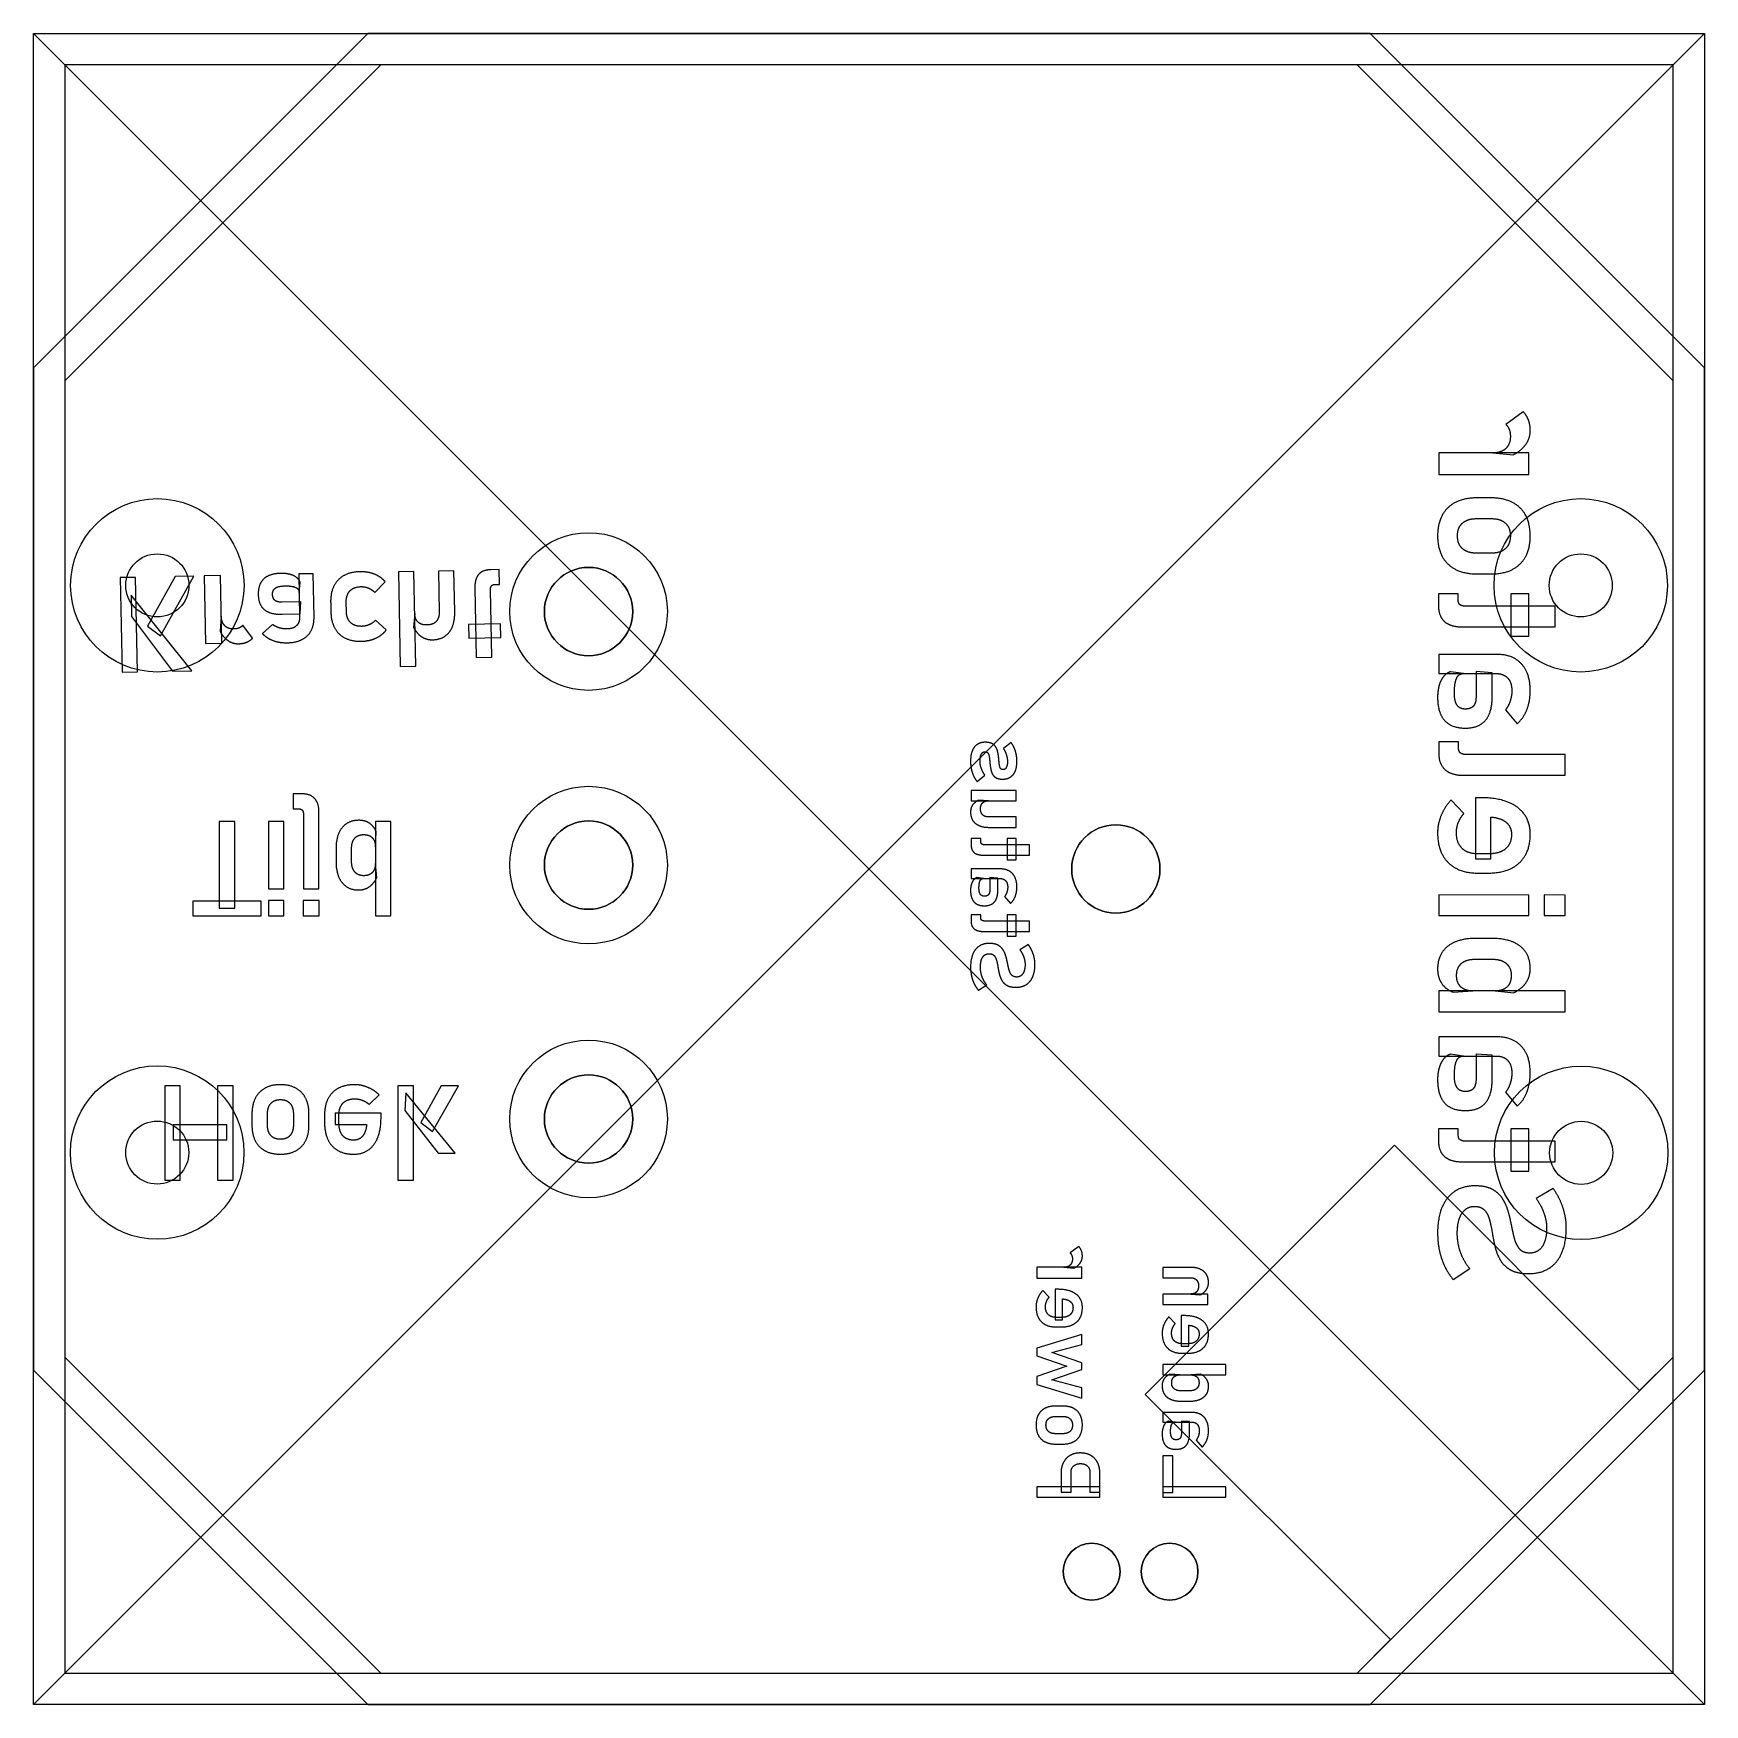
# Model space of a CAD drawing. Header units: millimetres. Extents: x -26.5 to 26.5, y -26.5 to 26.5.
import ezdxf

# ---------------------------------------------------------------- set-up
doc = ezdxf.new("R2010")
doc.units = ezdxf.units.MM
doc.header["$MEASUREMENT"] = 0
for name, color, linetype in [('stabilisator_behuizing_bovenkant v10_Sketch1', 7, 'Continuous'), ('stabilisator_behuizing_bovenkant v10_Sketch2', 7, 'Continuous'), ('stabilisator_behuizing_bovenkant v10_Sketch3', 7, 'Continuous'), ('stabilisator_behuizing_bovenkant v10_Sketch4', 7, 'Continuous'), ('stabilisator_behuizing_bovenkant v10_Sketch5', 7, 'Continuous'), ('stabilisator_behuizing_bovenkant v10_Sketch6', 7, 'Continuous')]:
    doc.layers.add(name, color=color, linetype=linetype)

msp = doc.modelspace()

# ---------------------------------------------------------------- linework, layer by layer
at = {"layer": 'stabilisator_behuizing_bovenkant v10_Sketch1'}
for p, q in [((-26.5, -26.5), (-26.5, 26.5)), ((26.5, 26.5), (-26.5, -26.5)), ((-26.5, 26.5), (26.5, 26.5)), ((-26.5, 26.5), (26.5, -26.5)), ((-15.893, 26.5), (-26.5, 15.893)), ((26.5, 15.893), (15.893, 26.5)), ((26.5, 26.5), (26.5, -26.5)), ((-26.5, -15.893), (-15.893, -26.5)), ((15.893, -26.5), (26.5, -15.893)), ((26.5, -26.5), (-26.5, -26.5))]:
    msp.add_line(p, q, dxfattribs=at)
msp.add_point((0, 0), dxfattribs=at)
msp.add_point((0, 0), dxfattribs=at)
at = {"layer": 'stabilisator_behuizing_bovenkant v10_Sketch2'}
for p, q in [((-15.893, 26.5, 0.5), (-26.5, 15.893, 0.5)), ((15.893, 26.5, 0.5), (-15.893, 26.5, 0.5)), ((26.5, 15.893, 0.5), (15.893, 26.5, 0.5)), ((-25.5, 25.5, 0.5), (25.5, -25.5, 0.5)), ((-25.5, 15.479, 0.5), (-15.479, 25.5, 0.5)), ((25.5, 25.5, 0.5), (-25.5, -25.5, 0.5)), ((25.5, 25.5, 0.5), (-25.5, 25.5, 0.5)), ((-25.5, 25.5, 0.5), (-25.5, -25.5, 0.5)), ((15.479, 25.5, 0.5), (25.5, 15.479, 0.5)), ((25.5, -25.5, 0.5), (25.5, 25.5, 0.5)), ((-26.5, 15.893, 0.5), (-26.5, -15.893, 0.5)), ((26.5, -15.893, 0.5), (26.5, 15.893, 0.5)), ((8.762, -16.661, 0.5), (16.661, -8.762, 0.5)), ((16.661, -8.762, 0.5), (24.439, -16.54, 0.5)), ((-26.5, -15.893, 0.5), (-15.893, -26.5, 0.5)), ((-15.479, -25.5, 0.5), (-25.5, -15.479, 0.5)), ((25.5, -15.479, 0.5), (15.479, -25.5, 0.5)), ((15.893, -26.5, 0.5), (26.5, -15.893, 0.5)), ((16.54, -24.439, 0.5), (8.762, -16.661, 0.5)), ((-25.5, -25.5, 0.5), (25.5, -25.5, 0.5)), ((-15.893, -26.5, 0.5), (15.893, -26.5, 0.5))]:
    msp.add_line(p, q, dxfattribs=at)
msp.add_point((0, 0, 0.5), dxfattribs=at)
msp.add_point((0, 0, 0.5), dxfattribs=at)
at = {"layer": 'stabilisator_behuizing_bovenkant v10_Sketch3'}
for p, q in [((-26.5, 15.893), (-15.893, 26.5)), ((-15.893, 26.5), (15.893, 26.5)), ((15.893, 26.5), (26.5, 15.893)), ((-26.5, -15.893), (-26.5, 15.893)), ((26.5, 15.893), (26.5, -15.893)), ((-15.893, -26.5), (-26.5, -15.893)), ((26.5, -15.893), (15.893, -26.5)), ((15.893, -26.5), (-15.893, -26.5))]:
    msp.add_line(p, q, dxfattribs=at)
at = {"layer": 'stabilisator_behuizing_bovenkant v10_Sketch3', "extrusion": (0, 0, -1)}
for centre, radius in [((8.894, 8.165), 1.4), ((8.894, 0.124), 1.4), ((-7.828, 0.002), 1.4), ((8.894, -7.927), 1.4), ((-7.063, -22.284), 0.9), ((-9.534, -22.284), 0.9)]:
    msp.add_circle(centre, radius, dxfattribs=at)
at = {"layer": 'stabilisator_behuizing_bovenkant v10_Sketch3'}
msp.add_point((0, 0), dxfattribs=at)
at = {"layer": 'stabilisator_behuizing_bovenkant v10_Sketch4'}
for p, q in [((-15.479, 25.5, 1.5), (-25.5, 15.479, 1.5)), ((15.479, 25.5, 1.5), (-15.479, 25.5, 1.5)), ((25.5, 15.479, 1.5), (15.479, 25.5, 1.5)), ((-25.5, 15.479, 1.5), (-25.5, -15.479, 1.5)), ((25.5, -15.479, 1.5), (25.5, 15.479, 1.5)), ((8.762, -16.661, 1.5), (16.661, -8.762, 1.5)), ((16.661, -8.762, 1.5), (24.439, -16.54, 1.5)), ((-25.5, -15.479, 1.5), (-15.479, -25.5, 1.5)), ((24.439, -16.54, 1.5), (25.5, -15.479, 1.5)), ((16.54, -24.439, 1.5), (8.762, -16.661, 1.5)), ((15.479, -25.5, 1.5), (16.54, -24.439, 1.5)), ((-15.479, -25.5, 1.5), (15.479, -25.5, 1.5))]:
    msp.add_line(p, q, dxfattribs=at)
for centre, radius in [((-22.57, 8.995, 1.5), 2.75), ((22.572, 8.995, 1.5), 2.75), ((-22.57, 8.995, 1.5), 1), ((-8.894, 8.165, 1.5), 1.4), ((22.572, 8.995, 1.5), 1), ((-8.894, 0.124, 1.5), 1.4), ((7.828, 0.002, 1.5), 1.4), ((-22.573, -8.994, 1.5), 2.75), ((22.586, -9.002, 1.5), 2.75), ((-8.894, -7.927, 1.5), 1.4), ((-22.573, -8.994, 1.5), 1), ((22.586, -9.002, 1.5), 1), ((7.063, -22.284, 1.5), 0.9), ((9.534, -22.284, 1.5), 0.9)]:
    msp.add_circle(centre, radius, dxfattribs=at)
msp.add_point((0, 0, 1.5), dxfattribs=at)
at = {"layer": 'stabilisator_behuizing_bovenkant v10_Sketch5'}
for p, q in [((-15.479, 25.5, 1.5), (-25.5, 15.479, 1.5)), ((15.479, 25.5, 1.5), (-15.479, 25.5, 1.5)), ((25.5, 15.479, 1.5), (15.479, 25.5, 1.5)), ((-25.5, 15.479, 1.5), (-25.5, -15.479, 1.5)), ((25.5, -15.479, 1.5), (25.5, 15.479, 1.5)), ((8.762, -16.661, 1.5), (16.661, -8.762, 1.5)), ((16.661, -8.762, 1.5), (24.439, -16.54, 1.5)), ((-25.5, -15.479, 1.5), (-15.479, -25.5, 1.5)), ((24.439, -16.54, 1.5), (25.5, -15.479, 1.5)), ((16.54, -24.439, 1.5), (8.762, -16.661, 1.5)), ((15.479, -25.5, 1.5), (16.54, -24.439, 1.5)), ((-15.479, -25.5, 1.5), (15.479, -25.5, 1.5))]:
    msp.add_line(p, q, dxfattribs=at)
for centre, radius in [((-22.57, 8.995, 1.5), 2.75), ((22.572, 8.995, 1.5), 2.75), ((-8.894, 8.165, 1.5), 2.5), ((-8.894, 8.165, 1.5), 1.4), ((-8.894, 8.165, 1.5), 1.4), ((-8.894, 0.124, 1.5), 2.5), ((-8.894, 0.124, 1.5), 1.4), ((-8.894, 0.124, 1.5), 1.4), ((7.828, 0.002, 1.5), 1.4), ((-8.894, -7.927, 1.5), 2.5), ((-22.573, -8.994, 1.5), 2.75), ((22.586, -9.002, 1.5), 2.75), ((-8.894, -7.927, 1.5), 1.4), ((-8.894, -7.927, 1.5), 1.4), ((7.063, -22.284, 1.5), 0.9), ((9.534, -22.284, 1.5), 0.9)]:
    msp.add_circle(centre, radius, dxfattribs=at)
msp.add_point((0, 0, 1.5), dxfattribs=at)
at = {"layer": 'stabilisator_behuizing_bovenkant v10_Sketch6'}
for p, q in [((-26.5, 15.893), (-15.893, 26.5)), ((-15.893, 26.5), (15.893, 26.5)), ((15.893, 26.5), (26.5, 15.893)), ((-26.5, -15.893), (-26.5, 15.893)), ((26.5, 15.893), (26.5, -15.893)), ((20.748, 14.504), (20.195, 14.102)), ((20.93, 13.197), (18.074, 13.197)), ((18.074, 13.197), (18.074, 12.512)), ((19.785, 13.197), (20.432, 13.139)), ((20.93, 12.512), (20.93, 13.197)), ((18.074, 12.512), (20.93, 12.512)), ((19.741, 11.769), (19.268, 11.769)), ((19.268, 11.112), (19.741, 11.112)), ((19.741, 10.017), (19.268, 10.017)), ((-23.258, 9.25), (-23.751, 9.24)), ((-23.751, 9.24), (-23.69, 6.24)), ((-23.197, 6.25), (-23.258, 9.25)), ((-22.004, 9.275), (-22.884, 7.697)), ((-22.469, 7.398), (-21.412, 9.288)), ((-21.412, 9.288), (-22.004, 9.275)), ((-20.568, 9.305), (-21.082, 9.294)), ((-21.082, 9.294), (-21.038, 7.153)), ((-20.525, 7.164), (-20.568, 9.305)), ((-17.629, 9.365), (-18.085, 9.356)), ((-18.085, 9.356), (-18.057, 7.998)), ((-18.073, 8.774), (-18.036, 9.082)), ((-17.601, 7.989), (-17.629, 9.365)), ((-15.671, 8.766), (-15.343, 9.107)), ((-14.434, 9.431), (-14.927, 9.421)), ((-14.927, 9.421), (-14.865, 6.421)), ((-14.372, 6.431), (-14.434, 9.431)), ((-13.165, 9.457), (-13.658, 9.447)), ((-13.658, 9.447), (-13.631, 8.149)), ((-13.138, 8.157), (-13.165, 9.457)), ((-11.725, 9.497), (-11.989, 9.491)), ((-11.887, 9.021), (-11.716, 9.024)), ((-11.716, 9.024), (-11.725, 9.497)), ((19.276, 9.359), (19.741, 9.359)), ((-23.4, 8.685), (-23.39, 8.003)), ((-21.476, 6.286), (-23.4, 8.685)), ((-12.5, 8.913), (-12.454, 6.706)), ((-11.961, 6.716), (-12.005, 8.855)), ((18.69, 8.727), (18.06, 8.727)), ((18.06, 8.727), (18.06, 8.375)), ((18.69, 8.498), (18.69, 8.727)), ((20.93, 8.727), (20.355, 8.727)), ((20.355, 8.727), (20.355, 7.384)), ((20.93, 7.384), (20.93, 8.727)), ((-23.39, 8.003), (-22.091, 6.273)), ((-20.542, 8.022), (-20.575, 7.536)), ((-18.019, 8.474), (-18.619, 8.462)), ((-18.614, 8.078), (-18.04, 8.09)), ((-18.04, 8.09), (-18.019, 8.474)), ((-17.073, 8.446), (-17.067, 8.155)), ((-16.574, 8.165), (-16.58, 8.456)), ((-14.406, 8.102), (-14.441, 7.658)), ((21.76, 8.336), (18.908, 8.336)), ((21.76, 7.679), (21.76, 8.336)), ((-22.884, 7.697), (-22.469, 7.398)), ((-19.547, 7.32), (-19.857, 7.728)), ((-18.914, 7.752), (-19.239, 7.469)), ((-15.312, 7.582), (-15.653, 7.889)), ((-11.69, 7.776), (-12.697, 7.755)), ((-12.697, 7.755), (-12.688, 7.324)), ((-11.681, 7.345), (-11.69, 7.776)), ((18.817, 7.679), (21.76, 7.679)), ((-21.038, 7.153), (-20.525, 7.164)), ((-12.688, 7.324), (-11.681, 7.345)), ((20.355, 7.384), (20.93, 7.384)), ((-14.865, 6.421), (-14.372, 6.431)), ((-12.454, 6.706), (-11.961, 6.716)), ((19.909, 6.806), (18.074, 6.806)), ((18.074, 6.806), (18.074, 6.198)), ((-23.69, 6.24), (-23.197, 6.25)), ((-22.091, 6.273), (-21.476, 6.286)), ((18.074, 6.198), (19.884, 6.198)), ((18.85, 6.198), (18.44, 6.256)), ((19.763, 6.223), (19.252, 6.262)), ((19.252, 6.262), (19.252, 5.461)), ((19.763, 5.458), (19.763, 6.223)), ((20.19, 5.049), (20.558, 4.608)), ((4.506, 4.013), (4.267, 3.817)), ((18.069, 4.028), (18.069, 3.67)), ((18.696, 4.028), (18.069, 4.028)), ((18.699, 3.833), (18.696, 4.028)), ((22.074, 3.632), (18.916, 3.632)), ((22.074, 2.974), (22.074, 3.632)), ((3.43, 2.771), (3.678, 2.971)), ((18.825, 2.974), (22.074, 2.974)), ((-18.263, 2.382), (-18.263, 1.909)), ((-17.966, 2.382), (-18.263, 2.382)), ((3.242, 2.489), (3.242, 2.162)), ((4.67, 2.489), (3.242, 2.489)), ((3.242, 2.162), (4.67, 2.162)), ((3.789, 2.162), (3.484, 2.181)), ((4.67, 2.162), (4.67, 2.489)), ((18.864, 1.756), (18.459, 2.185)), ((19.422, 2.259), (19.235, 2.259)), ((19.235, 2.259), (19.235, 0.319)), ((-18.263, 1.909), (-18.079, 1.909)), ((-17.937, 1.746), (-17.937, -0.631)), ((-17.444, -0.631), (-17.444, 1.814)), ((4.67, 1.65), (3.802, 1.65)), ((4.67, 1.321), (4.67, 1.65)), ((19.716, 0.319), (19.716, 1.648)), ((19.716, 1.648), (19.749, 1.645)), ((-20.114, 1.511), (-20.607, 1.511)), ((-20.607, 1.511), (-20.607, -1.243)), ((-20.116, -1.243), (-20.114, 1.511)), ((-18.556, 1.511), (-19.049, 1.511)), ((-19.049, 1.511), (-19.049, -0.631)), ((-18.558, -0.631), (-18.556, 1.511)), ((-15.655, 1.511), (-15.655, -1.489)), ((-15.162, 1.511), (-15.655, 1.511)), ((-15.655, 0.704), (-15.626, 1.175)), ((-15.162, -1.489), (-15.162, 1.511)), ((3.795, 1.321), (4.67, 1.321)), ((-16.903, 0.647), (-16.903, 0.238)), ((-16.41, 0.242), (-16.41, 0.647)), ((3.55, 0.964), (3.235, 0.964)), ((3.235, 0.964), (3.235, 0.788)), ((3.55, 0.85), (3.55, 0.964)), ((5.085, 0.768), (3.659, 0.768)), ((4.382, 0.964), (4.382, 0.292)), ((4.67, 0.964), (4.382, 0.964)), ((4.67, 0.292), (4.67, 0.964)), ((5.085, 0.44), (5.085, 0.768)), ((-15.612, -0.28), (-15.655, 0.176)), ((4.159, 0.004), (3.242, 0.004)), ((3.242, 0.004), (3.242, -0.3)), ((3.613, 0.44), (5.085, 0.44)), ((4.382, 0.292), (4.67, 0.292)), ((19.235, 0.319), (19.716, 0.319)), ((19.664, 0.482), (19.301, 0.482)), ((3.242, -0.3), (4.147, -0.3)), ((3.63, -0.3), (3.425, -0.272)), ((4.087, -0.288), (3.831, -0.269)), ((3.831, -0.269), (3.831, -0.669)), ((4.087, -0.67), (4.087, -0.288)), ((19.312, -0.129), (19.634, -0.129)), ((-21.44, -1.016), (-21.44, -1.489)), ((-19.282, -1.016), (-21.44, -1.016)), ((-19.282, -1.489), (-19.282, -1.016)), ((-19.049, -0.631), (-18.558, -0.631)), ((-18.556, -0.996), (-19.049, -0.996)), ((-19.049, -0.996), (-19.049, -1.489)), ((-18.558, -1.489), (-18.556, -0.996)), ((-17.941, -0.996), (-17.941, -1.489)), ((-17.44, -0.996), (-17.941, -0.996)), ((-17.937, -0.631), (-17.444, -0.631)), ((-17.44, -1.489), (-17.44, -0.996)), ((4.3, -0.875), (4.484, -1.095)), ((18.074, -0.822), (18.074, -1.48)), ((20.93, -0.825), (18.074, -0.822)), ((20.93, -1.48), (20.93, -0.825)), ((21.417, -0.822), (21.417, -1.48)), ((22.074, -0.825), (21.417, -0.822)), ((22.074, -1.48), (22.074, -0.825)), ((-21.44, -1.489), (-19.282, -1.489)), ((-20.607, -1.243), (-20.116, -1.243)), ((-19.049, -1.489), (-18.558, -1.489)), ((-17.941, -1.489), (-17.44, -1.489)), ((-15.655, -1.489), (-15.162, -1.489)), ((3.235, -1.454), (3.235, -1.631)), ((3.55, -1.454), (3.235, -1.454)), ((3.55, -1.569), (3.55, -1.454)), ((4.382, -1.454), (4.382, -2.126)), ((4.67, -1.454), (4.382, -1.454)), ((4.67, -2.126), (4.67, -1.454)), ((18.074, -1.48), (20.93, -1.48)), ((21.417, -1.48), (22.074, -1.48)), ((3.613, -1.979), (5.085, -1.979)), ((5.085, -1.65), (3.659, -1.65)), ((5.085, -1.979), (5.085, -1.65)), ((3.817, -2.36), (3.814, -2.36)), ((4.382, -2.126), (4.67, -2.126)), ((5.054, -2.399), (4.783, -2.559)), ((19.766, -2.203), (19.227, -2.203)), ((3.807, -2.686), (3.809, -2.686)), ((19.227, -2.861), (19.763, -2.861)), ((3.469, -3.846), (3.732, -3.672)), ((4.685, -3.426), (4.684, -3.426)), ((4.662, -3.752), (4.663, -3.752)), ((18.074, -3.868), (18.074, -4.525)), ((22.074, -3.868), (18.074, -3.868)), ((18.522, -3.906), (19.147, -3.868)), ((19.857, -3.868), (20.448, -3.925)), ((22.074, -4.525), (22.074, -3.868)), ((18.074, -4.525), (22.074, -4.525)), ((19.909, -5.323), (18.074, -5.323)), ((18.074, -5.323), (18.074, -5.931)), ((18.074, -5.931), (19.884, -5.931)), ((18.85, -5.931), (18.44, -5.873)), ((19.252, -5.868), (19.252, -6.668)), ((19.763, -5.906), (19.252, -5.868)), ((19.763, -6.671), (19.763, -5.906)), ((-21.841, -6.872), (-22.335, -6.872)), ((-22.335, -6.872), (-22.335, -9.872)), ((-21.841, -9.872), (-21.841, -6.872)), ((-20.661, -6.872), (-20.661, -9.872)), ((-20.168, -6.872), (-20.661, -6.872)), ((-20.168, -9.872), (-20.168, -6.872)), ((-14.94, -6.872), (-14.94, -9.872)), ((-14.447, -6.872), (-14.94, -6.872)), ((-14.447, -9.872), (-14.447, -6.872)), ((-13.57, -6.872), (-14.214, -8.044)), ((-13.846, -8.325), (-13.015, -6.872)), ((-13.015, -6.872), (-13.57, -6.872)), ((-15.854, -7.464), (-15.532, -7.161)), ((-14.692, -7.103), (-14.717, -7.664)), ((-13.12, -9.014), (-14.692, -7.103)), ((20.19, -7.081), (20.558, -7.521)), ((-19.57, -7.774), (-19.57, -8.123)), ((-19.077, -8.123), (-19.077, -7.768)), ((-18.255, -7.768), (-18.255, -8.123)), ((-17.762, -8.123), (-17.762, -7.768)), ((-17.267, -7.801), (-17.267, -8.042)), ((-16.931, -7.743), (-16.931, -8.104)), ((-15.476, -7.743), (-16.931, -7.743)), ((-16.809, -8.065), (-16.809, -7.792)), ((-15.476, -7.883), (-15.476, -7.743)), ((-14.717, -7.664), (-13.667, -9.014)), ((-22.073, -8.118), (-22.073, -8.591)), ((-20.366, -8.118), (-22.073, -8.118)), ((-20.366, -8.591), (-20.366, -8.118)), ((-16.931, -8.104), (-15.934, -8.104)), ((-15.934, -8.104), (-15.936, -8.129)), ((-14.214, -8.044), (-13.846, -8.325)), ((18.69, -8.239), (18.06, -8.239)), ((18.06, -8.239), (18.06, -8.591)), ((18.69, -8.467), (18.69, -8.239)), ((20.93, -8.239), (20.355, -8.239)), ((20.355, -8.239), (20.355, -9.581)), ((20.93, -9.581), (20.93, -8.239)), ((-22.073, -8.591), (-20.366, -8.591)), ((21.76, -8.63), (18.908, -8.63)), ((21.76, -9.287), (21.76, -8.63)), ((-13.667, -9.014), (-13.12, -9.014)), ((18.817, -9.287), (21.76, -9.287)), ((-22.335, -9.872), (-21.841, -9.872)), ((-20.661, -9.872), (-20.168, -9.872)), ((-14.94, -9.872), (-14.447, -9.872)), ((19.224, -10.049), (19.219, -10.049)), ((20.355, -9.581), (20.93, -9.581)), ((21.697, -10.129), (21.155, -10.448)), ((19.205, -10.701), (19.208, -10.701)), ((6.656, -11.977), (6.379, -12.178)), ((20.96, -12.181), (20.957, -12.181)), ((5.319, -12.63), (5.319, -12.973)), ((6.746, -12.63), (5.319, -12.63)), ((6.174, -12.63), (6.497, -12.659)), ((6.746, -12.973), (6.746, -12.63)), ((10.185, -12.633), (9.319, -12.633)), ((9.319, -12.633), (9.319, -12.962)), ((18.528, -13.023), (19.053, -12.674)), ((5.319, -12.973), (6.746, -12.973)), ((9.319, -12.962), (10.184, -12.962)), ((20.913, -12.833), (20.916, -12.833)), ((5.713, -13.582), (5.511, -13.367)), ((5.899, -13.33), (5.899, -14.3)), ((5.993, -13.33), (5.899, -13.33)), ((6.14, -13.636), (6.156, -13.637)), ((6.14, -14.3), (6.14, -13.636)), ((10.746, -13.479), (9.319, -13.479)), ((9.319, -13.479), (9.319, -13.808)), ((10.202, -13.479), (10.497, -13.508)), ((10.746, -13.808), (10.746, -13.479)), ((5.899, -14.3), (6.14, -14.3)), ((6.114, -14.219), (5.932, -14.219)), ((9.319, -13.808), (10.746, -13.808)), ((9.713, -14.417), (9.511, -14.202)), ((9.993, -14.165), (9.899, -14.165)), ((9.899, -14.165), (9.899, -15.135)), ((6.746, -14.758), (5.319, -15.198)), ((5.938, -14.524), (6.098, -14.524)), ((6.746, -15.085), (6.746, -14.758)), ((10.14, -15.135), (10.14, -14.471)), ((10.14, -14.471), (10.156, -14.472)), ((5.319, -15.198), (5.319, -15.444)), ((5.796, -15.338), (6.746, -15.085)), ((6.746, -15.667), (5.796, -15.338)), ((9.899, -15.135), (10.14, -15.135)), ((10.114, -15.054), (9.932, -15.054)), ((9.938, -15.359), (10.098, -15.359)), ((-15.893, -26.5), (-26.5, -15.893)), ((5.319, -15.444), (6.277, -15.772)), ((6.277, -15.772), (5.319, -16.099)), ((5.796, -16.205), (6.746, -15.876)), ((6.746, -15.876), (6.746, -15.667)), ((11.319, -15.717), (9.319, -15.717)), ((9.319, -15.717), (9.319, -16.045)), ((11.319, -16.045), (11.319, -15.717)), ((26.5, -15.893), (15.893, -26.5)), ((5.319, -16.099), (5.319, -16.345)), ((5.319, -16.345), (6.746, -16.786)), ((6.746, -16.458), (5.796, -16.205)), ((9.319, -16.045), (11.319, -16.045)), ((9.856, -16.045), (9.543, -16.026)), ((10.512, -16.017), (10.209, -16.045)), ((6.746, -16.786), (6.746, -16.458)), ((10.164, -16.549), (9.895, -16.549)), ((9.895, -16.878), (10.167, -16.878)), ((6.152, -17.033), (5.916, -17.033)), ((5.916, -17.362), (6.152, -17.362)), ((9.319, -17.235), (9.319, -17.539)), ((10.236, -17.235), (9.319, -17.235)), ((6.152, -17.909), (5.916, -17.909)), ((9.319, -17.539), (10.224, -17.539)), ((9.706, -17.539), (9.501, -17.51)), ((9.907, -17.508), (9.907, -17.908)), ((10.163, -17.527), (9.907, -17.508)), ((10.163, -17.909), (10.163, -17.527)), ((5.92, -18.238), (6.152, -18.238)), ((10.376, -18.114), (10.561, -18.334)), ((9.319, -18.611), (9.319, -19.769)), ((9.634, -18.611), (9.319, -18.611)), ((9.634, -19.769), (9.634, -18.611)), ((7.319, -19.594), (5.319, -19.594)), ((5.319, -19.594), (5.319, -19.923)), ((6.094, -19.135), (6.094, -19.765)), ((6.409, -19.765), (6.409, -19.125)), ((7.004, -19.125), (7.004, -19.765)), ((7.319, -19.765), (7.319, -19.135)), ((7.319, -19.923), (7.319, -19.594)), ((9.319, -19.594), (9.319, -19.923)), ((11.319, -19.594), (9.319, -19.594)), ((11.319, -19.923), (11.319, -19.594)), ((5.319, -19.923), (7.319, -19.923)), ((6.094, -19.765), (6.409, -19.765)), ((7.004, -19.765), (7.319, -19.765)), ((9.319, -19.769), (9.634, -19.769)), ((9.319, -19.923), (11.319, -19.923)), ((15.893, -26.5), (-15.893, -26.5))]:
    msp.add_line(p, q, dxfattribs=at)
at = {"layer": 'stabilisator_behuizing_bovenkant v10_Sketch6', "extrusion": (0, 0, -1)}
for centre, radius in [((8.894, 8.165), 1.4), ((8.894, 0.124), 1.4), ((-7.828, 0.002), 1.4), ((8.894, -7.927), 1.4), ((-7.063, -22.284), 0.9), ((-9.534, -22.284), 0.9)]:
    msp.add_circle(centre, radius, dxfattribs=at)
at = {"layer": 'stabilisator_behuizing_bovenkant v10_Sketch6'}
for points in [[(20.915, 14.237), (20.858, 14.388), (20.748, 14.504)], [(20.195, 14.102), (20.267, 14.036), (20.304, 13.94)], [(20.304, 13.94), (20.341, 13.844), (20.341, 13.717)], [(20.828, 13.461), (20.971, 13.659), (20.971, 13.901)], [(20.971, 13.901), (20.971, 14.086), (20.915, 14.237)], [(20.194, 13.333), (20.047, 13.197), (19.785, 13.197)], [(20.341, 13.717), (20.341, 13.469), (20.194, 13.333)], [(20.432, 13.139), (20.685, 13.263), (20.828, 13.461)], [(19.268, 11.769), (18.679, 11.769), (18.356, 11.453)], [(20.649, 11.453), (20.327, 11.769), (19.741, 11.769)], [(18.356, 11.453), (18.033, 11.137), (18.033, 10.564)], [(20.971, 10.564), (20.971, 11.137), (20.649, 11.453)], [(18.663, 10.564), (18.663, 10.826), (18.821, 10.969)], [(18.821, 10.969), (18.979, 11.112), (19.268, 11.112)], [(19.741, 11.112), (20.027, 11.112), (20.184, 10.969)], [(20.184, 10.969), (20.341, 10.826), (20.341, 10.564)], [(18.033, 10.564), (18.033, 9.992), (18.359, 9.676)], [(18.821, 10.16), (18.663, 10.303), (18.663, 10.564)], [(19.268, 10.017), (18.979, 10.017), (18.821, 10.16)], [(20.184, 10.16), (20.027, 10.017), (19.741, 10.017)], [(20.341, 10.564), (20.341, 10.303), (20.184, 10.16)], [(20.649, 9.676), (20.971, 9.992), (20.971, 10.564)], [(18.359, 9.676), (18.685, 9.359), (19.276, 9.359)], [(19.741, 9.359), (20.327, 9.359), (20.649, 9.676)], [(-19.195, 9.201), (-19.376, 9.034), (-19.369, 8.698)], [(-18.646, 9.375), (-19.014, 9.368), (-19.195, 9.201)], [(-18.38, 9.348), (-18.504, 9.378), (-18.646, 9.375)], [(-18.164, 9.251), (-18.255, 9.317), (-18.38, 9.348)], [(-18.036, 9.082), (-18.073, 9.185), (-18.164, 9.251)], [(-16.839, 9.162), (-17.083, 8.906), (-17.073, 8.446)], [(-16.146, 9.427), (-16.596, 9.417), (-16.839, 9.162)], [(-15.679, 9.348), (-15.888, 9.432), (-16.146, 9.427)], [(-15.343, 9.107), (-15.47, 9.265), (-15.679, 9.348)], [(-12.384, 9.337), (-12.505, 9.188), (-12.5, 8.913)], [(-11.989, 9.491), (-12.264, 9.486), (-12.384, 9.337)], [(-11.977, 8.975), (-11.947, 9.019), (-11.887, 9.021)], [(-19.369, 8.698), (-19.363, 8.378), (-19.174, 8.224)], [(-18.916, 8.707), (-18.92, 8.841), (-18.827, 8.908)], [(-18.84, 8.519), (-18.915, 8.579), (-18.916, 8.707)], [(-18.619, 8.462), (-18.766, 8.459), (-18.84, 8.519)], [(-18.827, 8.908), (-18.733, 8.975), (-18.541, 8.977)], [(-18.541, 8.977), (-18.308, 8.984), (-18.192, 8.935)], [(-18.192, 8.935), (-18.075, 8.885), (-18.073, 8.774)], [(-16.58, 8.456), (-16.585, 8.691), (-16.462, 8.821)], [(-16.462, 8.821), (-16.339, 8.95), (-16.11, 8.955)], [(-16.11, 8.955), (-15.986, 8.957), (-15.871, 8.908)], [(-15.871, 8.908), (-15.755, 8.859), (-15.671, 8.766)], [(-12.005, 8.855), (-12.007, 8.932), (-11.977, 8.975)], [(18.748, 8.377), (18.69, 8.419), (18.69, 8.498)], [(-20.434, 7.718), (-20.538, 7.826), (-20.542, 8.022)], [(-19.174, 8.224), (-18.985, 8.07), (-18.614, 8.078)], [(-18.057, 7.998), (-18.053, 7.819), (-18.156, 7.718)], [(-17.816, 7.397), (-17.593, 7.61), (-17.601, 7.989)], [(-17.067, 8.155), (-17.058, 7.699), (-16.804, 7.457)], [(-16.441, 7.814), (-16.57, 7.936), (-16.574, 8.165)], [(-14.303, 7.83), (-14.403, 7.925), (-14.406, 8.102)], [(-13.631, 8.149), (-13.627, 7.955), (-13.727, 7.849)], [(-13.314, 7.509), (-13.13, 7.74), (-13.138, 8.157)], [(18.06, 8.375), (18.06, 8.009), (18.256, 7.844)], [(18.908, 8.336), (18.806, 8.336), (18.748, 8.377)], [(-20.575, 7.536), (-20.479, 7.348), (-20.328, 7.244)], [(-20.144, 7.613), (-20.329, 7.609), (-20.434, 7.718)], [(-19.977, 7.644), (-20.049, 7.615), (-20.144, 7.613)], [(-19.857, 7.728), (-19.906, 7.674), (-19.977, 7.644)], [(-19.239, 7.469), (-19.11, 7.325), (-18.904, 7.247)], [(-18.699, 7.646), (-18.82, 7.682), (-18.914, 7.752)], [(-18.456, 7.613), (-18.577, 7.61), (-18.699, 7.646)], [(-18.156, 7.718), (-18.26, 7.617), (-18.456, 7.613)], [(-16.804, 7.457), (-16.551, 7.214), (-16.101, 7.223)], [(-16.084, 7.696), (-16.313, 7.692), (-16.441, 7.814)], [(-15.847, 7.749), (-15.96, 7.699), (-16.084, 7.696)], [(-15.653, 7.889), (-15.733, 7.798), (-15.847, 7.749)], [(-15.638, 7.322), (-15.432, 7.415), (-15.312, 7.582)], [(-14.441, 7.658), (-14.34, 7.468), (-14.191, 7.367)], [(-14.019, 7.739), (-14.203, 7.735), (-14.303, 7.83)], [(-13.727, 7.849), (-13.827, 7.743), (-14.019, 7.739)], [(-13.84, 7.27), (-13.498, 7.277), (-13.314, 7.509)], [(18.256, 7.844), (18.451, 7.679), (18.817, 7.679)], [(-20.328, 7.244), (-20.177, 7.14), (-19.996, 7.144)], [(-19.996, 7.144), (-19.858, 7.146), (-19.745, 7.191)], [(-19.745, 7.191), (-19.632, 7.236), (-19.547, 7.32)], [(-18.904, 7.247), (-18.698, 7.17), (-18.449, 7.175)], [(-18.449, 7.175), (-18.038, 7.184), (-17.816, 7.397)], [(-16.101, 7.223), (-15.843, 7.229), (-15.638, 7.322)], [(-14.191, 7.367), (-14.042, 7.266), (-13.84, 7.27)], [(20.693, 6.504), (20.415, 6.806), (19.909, 6.806)], [(20.971, 5.654), (20.971, 6.201), (20.693, 6.504)], [(18.212, 6.09), (18.121, 5.97), (18.077, 5.805)], [(18.44, 6.256), (18.302, 6.209), (18.212, 6.09)], [(18.567, 5.579), (18.564, 5.89), (18.633, 6.044)], [(18.633, 6.044), (18.701, 6.198), (18.85, 6.198)], [(19.884, 6.198), (20.124, 6.198), (20.256, 6.058)], [(20.256, 6.058), (20.388, 5.918), (20.388, 5.656)], [(18.077, 5.805), (18.033, 5.64), (18.033, 5.45)], [(18.033, 5.45), (18.033, 4.96), (18.25, 4.714)], [(18.65, 5.197), (18.564, 5.324), (18.567, 5.579)], [(19.252, 5.461), (19.252, 5.266), (19.169, 5.168)], [(19.553, 4.716), (19.763, 4.963), (19.763, 5.458)], [(20.337, 5.333), (20.286, 5.172), (20.19, 5.049)], [(20.388, 5.656), (20.388, 5.494), (20.337, 5.333)], [(20.862, 5.049), (20.971, 5.321), (20.971, 5.654)], [(18.916, 5.073), (18.737, 5.071), (18.65, 5.197)], [(19.169, 5.168), (19.086, 5.071), (18.916, 5.073)], [(20.558, 4.608), (20.754, 4.776), (20.862, 5.049)], [(18.25, 4.714), (18.467, 4.468), (18.916, 4.468)], [(18.916, 4.468), (19.342, 4.468), (19.553, 4.716)], [(3.34, 3.864), (3.221, 3.709), (3.221, 3.413)], [(3.686, 4.019), (3.459, 4.019), (3.34, 3.864)], [(3.562, 3.641), (3.602, 3.719), (3.681, 3.719)], [(3.681, 3.719), (3.752, 3.719), (3.78, 3.666)], [(3.913, 3.971), (3.831, 4.019), (3.686, 4.019)], [(4.037, 3.844), (3.996, 3.922), (3.913, 3.971)], [(4.093, 3.671), (4.078, 3.766), (4.037, 3.844)], [(4.267, 3.817), (4.327, 3.716), (4.359, 3.614)], [(4.644, 3.736), (4.597, 3.888), (4.506, 4.013)], [(4.69, 3.419), (4.69, 3.584), (4.644, 3.736)], [(18.754, 3.684), (18.696, 3.736), (18.699, 3.833)], [(3.221, 3.413), (3.221, 3.222), (3.275, 3.058)], [(3.521, 3.413), (3.521, 3.563), (3.562, 3.641)], [(3.561, 3.194), (3.521, 3.308), (3.521, 3.413)], [(3.678, 2.971), (3.601, 3.081), (3.561, 3.194)], [(3.78, 3.666), (3.809, 3.613), (3.818, 3.528)], [(3.818, 3.528), (3.827, 3.442), (3.836, 3.345)], [(3.836, 3.345), (3.846, 3.255), (3.862, 3.168)], [(4.117, 3.485), (4.109, 3.577), (4.093, 3.671)], [(4.133, 3.321), (4.125, 3.397), (4.117, 3.485)], [(4.166, 3.198), (4.142, 3.244), (4.133, 3.321)], [(4.243, 3.151), (4.191, 3.151), (4.166, 3.198)], [(4.353, 3.218), (4.316, 3.151), (4.243, 3.151)], [(4.391, 3.415), (4.391, 3.286), (4.353, 3.218)], [(4.359, 3.614), (4.391, 3.511), (4.391, 3.415)], [(4.575, 2.995), (4.69, 3.141), (4.69, 3.419)], [(18.069, 3.67), (18.069, 3.34), (18.265, 3.157)], [(18.916, 3.632), (18.811, 3.632), (18.754, 3.684)], [(3.275, 3.058), (3.329, 2.894), (3.43, 2.771)], [(3.862, 3.168), (3.877, 3.081), (3.916, 3.008)], [(3.916, 3.008), (3.954, 2.936), (4.031, 2.893)], [(4.031, 2.893), (4.107, 2.85), (4.238, 2.85)], [(4.238, 2.85), (4.459, 2.85), (4.575, 2.995)], [(18.265, 3.157), (18.462, 2.974), (18.825, 2.974)], [(-17.58, 2.233), (-17.716, 2.382), (-17.966, 2.382)], [(-17.444, 1.814), (-17.444, 2.085), (-17.58, 2.233)], [(3.484, 2.181), (3.384, 2.144), (3.302, 2.051)], [(3.602, 2.096), (3.668, 2.162), (3.789, 2.162)], [(18.459, 2.185), (18.256, 1.967), (18.144, 1.696)], [(20.565, 1.956), (20.159, 2.259), (19.422, 2.259)], [(-18.079, 1.909), (-18.009, 1.909), (-17.973, 1.866)], [(-17.973, 1.866), (-17.937, 1.823), (-17.937, 1.746)], [(3.302, 2.051), (3.221, 1.958), (3.221, 1.808)], [(3.221, 1.808), (3.221, 1.576), (3.372, 1.449)], [(3.536, 1.907), (3.536, 2.03), (3.602, 2.096)], [(3.606, 1.717), (3.536, 1.785), (3.536, 1.907)], [(3.802, 1.65), (3.675, 1.65), (3.606, 1.717)], [(18.144, 1.696), (18.033, 1.425), (18.033, 1.15)], [(18.69, 1.471), (18.751, 1.629), (18.864, 1.756)], [(19.749, 1.645), (20.044, 1.618), (20.21, 1.478)], [(20.971, 1.101), (20.971, 1.654), (20.565, 1.956)], [(-16.712, 1.31), (-16.903, 1.076), (-16.903, 0.647)], [(-16.173, 1.544), (-16.521, 1.544), (-16.712, 1.31)], [(-16.31, 0.977), (-16.21, 1.092), (-16.024, 1.09)], [(-15.825, 1.439), (-15.964, 1.544), (-16.173, 1.544)], [(-16.024, 1.09), (-15.905, 1.092), (-15.823, 1.046)], [(-15.626, 1.175), (-15.686, 1.334), (-15.825, 1.439)], [(3.372, 1.449), (3.523, 1.321), (3.795, 1.321)], [(18.033, 1.15), (18.033, 0.542), (18.367, 0.207)], [(18.63, 1.15), (18.63, 1.313), (18.69, 1.471)], [(18.804, 0.658), (18.63, 0.834), (18.63, 1.15)], [(20.377, 1.101), (20.377, 0.806), (20.191, 0.644)], [(20.21, 1.478), (20.377, 1.337), (20.377, 1.101)], [(20.622, 0.193), (20.971, 0.515), (20.971, 1.101)], [(-16.41, 0.647), (-16.41, 0.861), (-16.31, 0.977)], [(-15.823, 1.046), (-15.742, 0.999), (-15.698, 0.913)], [(-15.698, 0.913), (-15.655, 0.826), (-15.655, 0.704)], [(3.235, 0.788), (3.235, 0.605), (3.333, 0.522)], [(3.579, 0.789), (3.55, 0.81), (3.55, 0.85)], [(3.659, 0.768), (3.608, 0.768), (3.579, 0.789)], [(19.301, 0.482), (18.979, 0.482), (18.804, 0.658)], [(20.191, 0.644), (20.005, 0.482), (19.664, 0.482)], [(-16.903, 0.238), (-16.903, -0.193), (-16.714, -0.429)], [(-16.31, -0.092), (-16.41, 0.028), (-16.41, 0.242)], [(-15.655, 0.176), (-15.655, 0.052), (-15.698, -0.034)], [(3.333, 0.522), (3.43, 0.44), (3.613, 0.44)], [(4.551, -0.148), (4.413, 0.004), (4.159, 0.004)], [(18.367, 0.207), (18.701, -0.129), (19.312, -0.129)], [(19.634, -0.129), (20.272, -0.129), (20.622, 0.193)], [(-16.714, -0.429), (-16.526, -0.666), (-16.183, -0.666)], [(-16.024, -0.212), (-16.21, -0.212), (-16.31, -0.092)], [(-15.823, -0.166), (-15.905, -0.212), (-16.024, -0.212)], [(-15.852, -0.565), (-15.702, -0.463), (-15.612, -0.28)], [(-15.698, -0.034), (-15.742, -0.121), (-15.823, -0.166)], [(3.243, -0.497), (3.221, -0.58), (3.221, -0.675)], [(3.311, -0.355), (3.265, -0.415), (3.243, -0.497)], [(3.425, -0.272), (3.356, -0.295), (3.311, -0.355)], [(3.488, -0.61), (3.487, -0.454), (3.521, -0.377)], [(3.521, -0.377), (3.556, -0.3), (3.63, -0.3)], [(4.147, -0.3), (4.267, -0.3), (4.333, -0.371)], [(4.333, -0.371), (4.399, -0.441), (4.399, -0.571)], [(4.69, -0.573), (4.69, -0.299), (4.551, -0.148)], [(-16.183, -0.666), (-16.001, -0.666), (-15.852, -0.565)], [(3.221, -0.675), (3.221, -0.919), (3.33, -1.042)], [(3.33, -1.042), (3.439, -1.166), (3.663, -1.166)], [(3.53, -0.801), (3.487, -0.738), (3.488, -0.61)], [(3.663, -0.863), (3.573, -0.864), (3.53, -0.801)], [(3.789, -0.816), (3.748, -0.864), (3.663, -0.863)], [(3.663, -1.166), (3.876, -1.166), (3.981, -1.042)], [(3.831, -0.669), (3.831, -0.767), (3.789, -0.816)], [(3.981, -1.042), (4.087, -0.918), (4.087, -0.67)], [(4.373, -0.733), (4.348, -0.813), (4.3, -0.875)], [(4.399, -0.571), (4.399, -0.653), (4.373, -0.733)], [(4.484, -1.095), (4.582, -1.012), (4.636, -0.875)], [(4.636, -0.875), (4.69, -0.739), (4.69, -0.573)], [(3.579, -1.629), (3.55, -1.609), (3.55, -1.569)], [(3.235, -1.631), (3.235, -1.813), (3.333, -1.896)], [(3.333, -1.896), (3.43, -1.979), (3.613, -1.979)], [(3.659, -1.65), (3.608, -1.65), (3.579, -1.629)], [(3.377, -2.556), (3.221, -2.752), (3.221, -3.108)], [(3.814, -2.36), (3.532, -2.36), (3.377, -2.556)], [(4.087, -2.415), (3.983, -2.36), (3.817, -2.36)], [(4.251, -2.562), (4.191, -2.47), (4.087, -2.415)], [(4.342, -2.767), (4.311, -2.655), (4.251, -2.562)], [(4.783, -2.559), (4.866, -2.673), (4.908, -2.793)], [(5.21, -2.705), (5.157, -2.544), (5.054, -2.399)], [(18.346, -2.458), (18.033, -2.712), (18.033, -3.177)], [(19.227, -2.203), (18.66, -2.203), (18.346, -2.458)], [(20.657, -2.454), (20.344, -2.203), (19.766, -2.203)], [(20.971, -3.163), (20.971, -2.704), (20.657, -2.454)], [(3.221, -3.108), (3.221, -3.252), (3.25, -3.385)], [(3.534, -3.108), (3.534, -2.907), (3.606, -2.796)], [(3.584, -3.412), (3.534, -3.267), (3.534, -3.108)], [(3.606, -2.796), (3.678, -2.686), (3.807, -2.686)], [(3.809, -2.686), (3.909, -2.686), (3.963, -2.741)], [(3.963, -2.741), (4.016, -2.797), (4.042, -2.888)], [(4.042, -2.888), (4.067, -2.979), (4.085, -3.086)], [(4.085, -3.086), (4.103, -3.2), (4.13, -3.318)], [(4.396, -2.992), (4.374, -2.879), (4.342, -2.767)], [(4.444, -3.204), (4.418, -3.105), (4.396, -2.992)], [(4.95, -3.028), (4.95, -3.216), (4.881, -3.321)], [(4.908, -2.793), (4.95, -2.913), (4.95, -3.028)], [(5.106, -3.562), (5.263, -3.373), (5.263, -3.028)], [(5.263, -3.028), (5.263, -2.866), (5.21, -2.705)], [(18.033, -3.177), (18.033, -3.436), (18.161, -3.625)], [(18.635, -3.375), (18.635, -3.128), (18.789, -2.994)], [(18.789, -2.994), (18.943, -2.861), (19.227, -2.861)], [(19.763, -2.861), (20.052, -2.861), (20.21, -2.994)], [(20.21, -2.994), (20.368, -3.128), (20.368, -3.375)], [(20.835, -3.606), (20.971, -3.408), (20.971, -3.163)], [(3.25, -3.385), (3.278, -3.518), (3.333, -3.633)], [(3.333, -3.633), (3.389, -3.749), (3.469, -3.846)], [(3.732, -3.672), (3.635, -3.556), (3.584, -3.412)], [(4.13, -3.318), (4.157, -3.435), (4.214, -3.534)], [(4.214, -3.534), (4.271, -3.632), (4.377, -3.692)], [(4.377, -3.692), (4.484, -3.752), (4.662, -3.752)], [(4.525, -3.364), (4.47, -3.303), (4.444, -3.204)], [(4.684, -3.426), (4.579, -3.426), (4.525, -3.364)], [(4.663, -3.752), (4.949, -3.752), (5.106, -3.562)], [(4.881, -3.321), (4.811, -3.426), (4.685, -3.426)], [(18.161, -3.625), (18.289, -3.815), (18.522, -3.906)], [(18.696, -3.643), (18.635, -3.535), (18.635, -3.375)], [(18.869, -3.81), (18.756, -3.752), (18.696, -3.643)], [(20.309, -3.643), (20.25, -3.752), (20.136, -3.81)], [(20.368, -3.375), (20.368, -3.535), (20.309, -3.643)], [(20.448, -3.925), (20.699, -3.804), (20.835, -3.606)], [(19.147, -3.868), (18.982, -3.868), (18.869, -3.81)], [(20.136, -3.81), (20.022, -3.868), (19.857, -3.868)], [(20.693, -5.625), (20.415, -5.323), (19.909, -5.323)], [(20.971, -6.476), (20.971, -5.928), (20.693, -5.625)], [(18.077, -6.324), (18.033, -6.489), (18.033, -6.679)], [(18.212, -6.04), (18.121, -6.159), (18.077, -6.324)], [(18.44, -5.873), (18.302, -5.92), (18.212, -6.04)], [(18.567, -6.55), (18.564, -6.239), (18.633, -6.085)], [(18.633, -6.085), (18.701, -5.931), (18.85, -5.931)], [(19.884, -5.931), (20.124, -5.931), (20.256, -6.071)], [(20.256, -6.071), (20.388, -6.211), (20.388, -6.473)], [(-18.666, -6.841), (-19.095, -6.841), (-19.333, -7.086)], [(-18, -7.084), (-18.237, -6.841), (-18.666, -6.841)], [(-16.308, -6.841), (-16.764, -6.841), (-17.015, -7.092)], [(-15.898, -6.925), (-16.101, -6.841), (-16.308, -6.841)], [(18.033, -6.679), (18.033, -7.169), (18.25, -7.415)], [(18.65, -6.932), (18.564, -6.806), (18.567, -6.55)], [(19.252, -6.668), (19.252, -6.863), (19.169, -6.961)], [(19.553, -7.414), (19.763, -7.166), (19.763, -6.671)], [(20.337, -6.796), (20.286, -6.957), (20.19, -7.081)], [(20.388, -6.473), (20.388, -6.635), (20.337, -6.796)], [(20.862, -7.081), (20.971, -6.808), (20.971, -6.476)], [(-19.333, -7.086), (-19.57, -7.33), (-19.57, -7.774)], [(-18.969, -7.432), (-18.862, -7.314), (-18.666, -7.314)], [(-18.666, -7.314), (-18.47, -7.314), (-18.363, -7.432)], [(-17.762, -7.768), (-17.762, -7.326), (-18, -7.084)], [(-17.015, -7.092), (-17.267, -7.343), (-17.267, -7.801)], [(-16.809, -7.792), (-16.809, -7.551), (-16.677, -7.42)], [(-16.677, -7.42), (-16.545, -7.289), (-16.308, -7.289)], [(-16.308, -7.289), (-16.186, -7.289), (-16.067, -7.334)], [(-16.067, -7.334), (-15.949, -7.38), (-15.854, -7.464)], [(-15.532, -7.161), (-15.695, -7.008), (-15.898, -6.925)], [(18.25, -7.415), (18.467, -7.661), (18.916, -7.661)], [(18.916, -7.056), (18.737, -7.059), (18.65, -6.932)], [(19.169, -6.961), (19.086, -7.059), (18.916, -7.056)], [(18.916, -7.661), (19.342, -7.661), (19.553, -7.414)], [(20.558, -7.521), (20.754, -7.353), (20.862, -7.081)], [(-19.077, -7.768), (-19.077, -7.551), (-18.969, -7.432)], [(-18.363, -7.432), (-18.255, -7.551), (-18.255, -7.768)], [(-15.703, -8.74), (-15.476, -8.436), (-15.476, -7.883)], [(-19.57, -8.123), (-19.57, -8.562), (-19.333, -8.803)], [(-18.969, -8.455), (-19.077, -8.337), (-19.077, -8.123)], [(-18.666, -8.572), (-18.862, -8.572), (-18.969, -8.455)], [(-18.363, -8.455), (-18.47, -8.572), (-18.666, -8.572)], [(-18.255, -8.123), (-18.255, -8.337), (-18.363, -8.455)], [(-18, -8.803), (-17.762, -8.562), (-17.762, -8.123)], [(-17.267, -8.042), (-17.267, -8.521), (-17.026, -8.783)], [(-16.687, -8.46), (-16.809, -8.321), (-16.809, -8.065)], [(-16.345, -8.599), (-16.566, -8.599), (-16.687, -8.46)], [(-16.062, -8.474), (-16.167, -8.599), (-16.345, -8.599)], [(-15.936, -8.129), (-15.957, -8.349), (-16.062, -8.474)], [(18.748, -8.588), (18.69, -8.547), (18.69, -8.467)], [(-19.333, -8.803), (-19.095, -9.045), (-18.666, -9.045)], [(-18.666, -9.045), (-18.237, -9.045), (-18, -8.803)], [(-17.026, -8.783), (-16.784, -9.045), (-16.345, -9.045)], [(-16.345, -9.045), (-15.93, -9.045), (-15.703, -8.74)], [(18.06, -8.591), (18.06, -8.957), (18.256, -9.122)], [(18.908, -8.63), (18.806, -8.63), (18.748, -8.588)], [(18.256, -9.122), (18.451, -9.287), (18.817, -9.287)], [(19.219, -10.049), (18.655, -10.049), (18.344, -10.441)], [(19.765, -10.159), (19.557, -10.049), (19.224, -10.049)], [(18.344, -10.441), (18.033, -10.833), (18.033, -11.546)], [(20.092, -10.455), (19.972, -10.269), (19.765, -10.159)], [(20.275, -10.865), (20.212, -10.641), (20.092, -10.455)], [(21.155, -10.448), (21.323, -10.676), (21.407, -10.916)], [(22.009, -10.74), (21.904, -10.418), (21.697, -10.129)], [(18.657, -11.546), (18.657, -11.144), (18.802, -10.923)], [(18.802, -10.923), (18.946, -10.701), (19.205, -10.701)], [(19.208, -10.701), (19.408, -10.701), (19.516, -10.813)], [(19.516, -10.813), (19.623, -10.924), (19.674, -11.106)], [(19.674, -11.106), (19.725, -11.287), (19.76, -11.502)], [(20.382, -11.315), (20.338, -11.089), (20.275, -10.865)], [(21.407, -10.916), (21.491, -11.155), (21.491, -11.386)], [(22.115, -11.386), (22.115, -11.062), (22.009, -10.74)], [(18.033, -11.546), (18.033, -11.835), (18.089, -12.1)], [(18.759, -12.154), (18.657, -11.865), (18.657, -11.546)], [(19.76, -11.502), (19.796, -11.73), (19.85, -11.965)], [(20.478, -11.738), (20.426, -11.54), (20.382, -11.315)], [(21.491, -11.386), (21.491, -11.763), (21.352, -11.972)], [(21.802, -12.455), (22.115, -12.077), (22.115, -11.386)], [(6.379, -12.178), (6.415, -12.211), (6.433, -12.259)], [(6.739, -12.11), (6.711, -12.034), (6.656, -11.977)], [(6.767, -12.278), (6.767, -12.186), (6.739, -12.11)], [(18.089, -12.1), (18.146, -12.366), (18.257, -12.597)], [(19.053, -12.674), (18.861, -12.443), (18.759, -12.154)], [(19.85, -11.965), (19.904, -12.2), (20.018, -12.397)], [(20.639, -12.059), (20.531, -11.936), (20.478, -11.738)], [(20.957, -12.181), (20.748, -12.181), (20.639, -12.059)], [(21.352, -11.972), (21.213, -12.181), (20.96, -12.181)], [(6.378, -12.562), (6.305, -12.63), (6.174, -12.63)], [(6.452, -12.37), (6.452, -12.494), (6.378, -12.562)], [(6.433, -12.259), (6.452, -12.307), (6.452, -12.37)], [(6.497, -12.659), (6.624, -12.597), (6.695, -12.498)], [(6.695, -12.498), (6.767, -12.399), (6.767, -12.278)], [(10.615, -12.759), (10.463, -12.633), (10.185, -12.633)], [(18.257, -12.597), (18.368, -12.828), (18.528, -13.023)], [(20.018, -12.397), (20.132, -12.594), (20.345, -12.714)], [(20.345, -12.714), (20.558, -12.833), (20.913, -12.833)], [(20.916, -12.833), (21.488, -12.833), (21.802, -12.455)], [(10.184, -12.962), (10.313, -12.962), (10.383, -13.03)], [(10.383, -13.03), (10.452, -13.098), (10.452, -13.226)], [(10.452, -13.226), (10.452, -13.348), (10.387, -13.413)], [(10.767, -13.113), (10.767, -12.885), (10.615, -12.759)], [(10.697, -13.345), (10.767, -13.248), (10.767, -13.113)], [(5.354, -13.612), (5.298, -13.747), (5.298, -13.885)], [(5.511, -13.367), (5.409, -13.476), (5.354, -13.612)], [(5.596, -13.885), (5.596, -13.803), (5.627, -13.724)], [(5.627, -13.724), (5.657, -13.645), (5.713, -13.582)], [(6.564, -13.482), (6.361, -13.33), (5.993, -13.33)], [(6.156, -13.637), (6.303, -13.651), (6.387, -13.721)], [(6.387, -13.721), (6.47, -13.791), (6.47, -13.909)], [(6.767, -13.909), (6.767, -13.633), (6.564, -13.482)], [(10.387, -13.413), (10.321, -13.479), (10.202, -13.479)], [(10.497, -13.508), (10.627, -13.443), (10.697, -13.345)], [(5.298, -13.885), (5.298, -14.189), (5.465, -14.356)], [(5.684, -14.131), (5.596, -14.043), (5.596, -13.885)], [(5.932, -14.219), (5.771, -14.219), (5.684, -14.131)], [(6.377, -14.138), (6.284, -14.219), (6.114, -14.219)], [(6.47, -13.909), (6.47, -14.056), (6.377, -14.138)], [(6.592, -14.363), (6.767, -14.202), (6.767, -13.909)], [(9.511, -14.202), (9.409, -14.311), (9.354, -14.446)], [(10.564, -14.316), (10.361, -14.165), (9.993, -14.165)], [(5.465, -14.356), (5.632, -14.524), (5.938, -14.524)], [(6.098, -14.524), (6.418, -14.524), (6.592, -14.363)], [(9.354, -14.446), (9.298, -14.582), (9.298, -14.719)], [(9.298, -14.719), (9.298, -15.023), (9.465, -15.191)], [(9.596, -14.719), (9.596, -14.638), (9.627, -14.559)], [(9.684, -14.966), (9.596, -14.878), (9.596, -14.719)], [(9.627, -14.559), (9.657, -14.48), (9.713, -14.417)], [(10.156, -14.472), (10.303, -14.486), (10.387, -14.556)], [(10.47, -14.744), (10.47, -14.891), (10.377, -14.973)], [(10.387, -14.556), (10.47, -14.626), (10.47, -14.744)], [(10.767, -14.744), (10.767, -14.468), (10.564, -14.316)], [(10.592, -15.198), (10.767, -15.037), (10.767, -14.744)], [(9.465, -15.191), (9.632, -15.359), (9.938, -15.359)], [(9.932, -15.054), (9.771, -15.054), (9.684, -14.966)], [(10.098, -15.359), (10.418, -15.359), (10.592, -15.198)], [(10.377, -14.973), (10.284, -15.054), (10.114, -15.054)], [(9.367, -16.159), (9.297, -16.252), (9.297, -16.391)], [(9.297, -16.391), (9.297, -16.623), (9.453, -16.75)], [(9.543, -16.026), (9.437, -16.066), (9.367, -16.159)], [(9.599, -16.292), (9.598, -16.212), (9.629, -16.158)], [(9.675, -16.482), (9.598, -16.415), (9.599, -16.292)], [(9.629, -16.158), (9.66, -16.103), (9.717, -16.074)], [(9.717, -16.074), (9.775, -16.045), (9.856, -16.045)], [(10.209, -16.045), (10.291, -16.045), (10.349, -16.074)], [(10.349, -16.074), (10.407, -16.103), (10.437, -16.158)], [(10.467, -16.292), (10.467, -16.415), (10.387, -16.482)], [(10.437, -16.158), (10.467, -16.212), (10.467, -16.292)], [(10.702, -16.177), (10.635, -16.077), (10.512, -16.017)], [(10.612, -16.752), (10.77, -16.626), (10.77, -16.398)], [(10.77, -16.398), (10.77, -16.277), (10.702, -16.177)], [(9.453, -16.75), (9.609, -16.878), (9.895, -16.878)], [(9.895, -16.549), (9.752, -16.549), (9.675, -16.482)], [(10.387, -16.482), (10.308, -16.549), (10.164, -16.549)], [(10.167, -16.878), (10.455, -16.878), (10.612, -16.752)], [(5.46, -17.191), (5.298, -17.349), (5.298, -17.636)], [(5.916, -17.033), (5.621, -17.033), (5.46, -17.191)], [(5.613, -17.636), (5.613, -17.505), (5.692, -17.433)], [(5.692, -17.433), (5.771, -17.362), (5.916, -17.362)], [(6.606, -17.191), (6.445, -17.033), (6.152, -17.033)], [(6.152, -17.362), (6.295, -17.362), (6.374, -17.433)], [(6.374, -17.433), (6.452, -17.505), (6.452, -17.636)], [(6.767, -17.636), (6.767, -17.349), (6.606, -17.191)], [(10.628, -17.387), (10.489, -17.235), (10.236, -17.235)], [(10.767, -17.812), (10.767, -17.538), (10.628, -17.387)], [(5.298, -17.636), (5.298, -17.922), (5.461, -18.08)], [(5.692, -17.838), (5.613, -17.766), (5.613, -17.636)], [(5.916, -17.909), (5.771, -17.909), (5.692, -17.838)], [(6.374, -17.838), (6.295, -17.909), (6.152, -17.909)], [(6.452, -17.636), (6.452, -17.766), (6.374, -17.838)], [(6.606, -18.08), (6.767, -17.922), (6.767, -17.636)], [(9.32, -17.736), (9.298, -17.819), (9.298, -17.913)], [(9.298, -17.913), (9.298, -18.158), (9.407, -18.281)], [(9.387, -17.594), (9.342, -17.653), (9.32, -17.736)], [(9.501, -17.51), (9.433, -17.534), (9.387, -17.594)], [(9.565, -17.849), (9.563, -17.693), (9.598, -17.616)], [(9.607, -18.04), (9.563, -17.977), (9.565, -17.849)], [(9.598, -17.616), (9.632, -17.539), (9.706, -17.539)], [(9.907, -17.908), (9.907, -18.006), (9.866, -18.054)], [(10.058, -18.281), (10.163, -18.157), (10.163, -17.909)], [(10.224, -17.539), (10.343, -17.539), (10.409, -17.609)], [(10.45, -17.972), (10.424, -18.052), (10.376, -18.114)], [(10.409, -17.609), (10.475, -17.68), (10.475, -17.81)], [(10.475, -17.81), (10.475, -17.891), (10.45, -17.972)], [(10.713, -18.114), (10.767, -17.978), (10.767, -17.812)], [(5.461, -18.08), (5.624, -18.238), (5.92, -18.238)], [(6.152, -18.238), (6.445, -18.238), (6.606, -18.08)], [(6.705, -18.52), (6.521, -18.52), (6.383, -18.597)], [(7.028, -18.596), (6.891, -18.52), (6.705, -18.52)], [(9.407, -18.281), (9.515, -18.404), (9.739, -18.404)], [(9.739, -18.102), (9.65, -18.103), (9.607, -18.04)], [(9.866, -18.054), (9.825, -18.103), (9.739, -18.102)], [(9.739, -18.404), (9.953, -18.404), (10.058, -18.281)], [(10.561, -18.334), (10.658, -18.25), (10.713, -18.114)], [(6.17, -18.812), (6.094, -18.949), (6.094, -19.135)], [(6.383, -18.597), (6.246, -18.674), (6.17, -18.812)], [(6.409, -19.125), (6.409, -19.006), (6.49, -18.932)], [(6.49, -18.932), (6.572, -18.858), (6.705, -18.858)], [(6.705, -18.858), (6.841, -18.858), (6.922, -18.931)], [(6.922, -18.931), (7.004, -19.004), (7.004, -19.125)], [(7.242, -18.812), (7.166, -18.673), (7.028, -18.596)], [(7.319, -19.135), (7.319, -18.951), (7.242, -18.812)]]:
    msp.add_open_spline(points, degree=2, dxfattribs=at)
msp.add_point((0, 0), dxfattribs=at)

doc.saveas('drawing.dxf')
